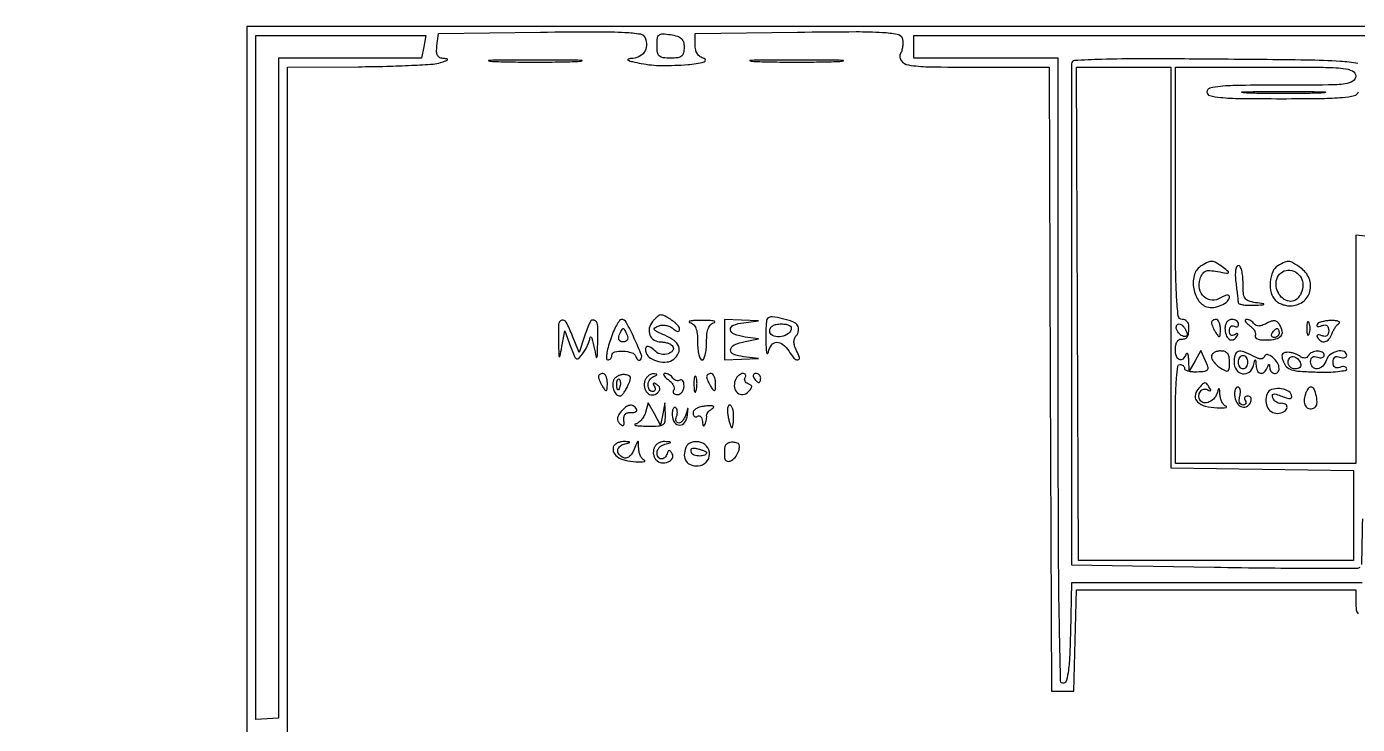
# Model space of a CAD drawing. Extents: x 21 to 512, y 29 to 785.
# Drawn here: x 21.2 to 316.4, y 630.1 to 785 of the extents above; entities that cross this region are included whole.
import ezdxf

# ---------------------------------------------------------------- set-up
doc = ezdxf.new("R2010")
doc.units = 0
doc.header["$MEASUREMENT"] = 0

msp = doc.modelspace()

# ---------------------------------------------------------------- linework, layer by layer
for points in [[(316.470116, 776.800798, 0.029866), (312.609643, 777.276677, 0.012659), (305.0554, 777.560997, 0.00103), (285.25, 777.763853, 0.001557), (268.664801, 777.847897, 0.008233), (259.57609, 777.71599, 0.006271), (253.646119, 777.457757, 0.393114), (252.97913, 776.763853, 0.004032), (252.970608, 775.75487, 0.000008), (252.964736, 759.715007, 0.000057), (252.960488, 741.676354, 0.000036), (252.959434, 720.5), (252.960608, 665.5), (284.578359, 665, 0.001522), (296.757649, 664.844475, 0.002443), (307.146036, 664.79421, 0.000444), (316.309679, 664.802795, 0.13918), (317.0051, 665.001567, 0.253462)], [(512, 407), (512, 785), (290.988282, 785), (69.976564, 785), (70.000114, 706.75, -0.000064), (70.026936, 552.551649, -0.002407), (69.861283, 517.802624, -0.003512), (69.557707, 499.52133, -0.40731), (68, 498, 0.043375), (67.234359, 497.933456, 0.063112), (66.5875, 497.733751, 0.082769), (66.149557, 497.440102, 0.206609), (66, 497.09362, 0.242293), (66.156532, 496.78956, 0.107245), (66.583207, 496.606, 0.070952), (67.224679, 496.573298, 0.041285), (67.985385, 496.706429, -0.400173), (69.17084, 496.05027, -0.057548), (69.742451, 493.061718, -0.015459), (70.026669, 486.471388, -0.000903), (70.235385, 466.362809)], [(79, 590), (79, 683), (79, 776), (94.75, 776.09968, 0.004605), (100.964798, 776.196261, 0.006136), (106.607812, 776.405267, 0.004428), (111.320133, 776.679593, 0.060807), (113, 777, 0.008762), (114.168734, 777.397004, 0.145109), (114.496658, 777.637704, 0.561856), (114.42682, 777.81544, 0.029452), (113.683578, 777.90032, -0.089468), (112.835756, 778.10177, -0.170249), (112.328551, 778.57334, -0.1177), (112.116976, 779.401238, -0.032621), (112.183578, 780.75), (112.5, 783.5), (135.135919, 783.768482, -0.001935), (147.840664, 783.870004, -0.014477), (153.864856, 783.720384, -0.024859), (157.307892, 783.362777, -0.269019), (158.354534, 782.518482, -0.100005), (158.648377, 780.775972, -0.144524), (158.161051, 779.302195, -0.140048), (156.935169, 778.298438, -0.091636), (155.143011, 777.888158, 0.105095), (154.609059, 777.750844, 0.63138), (154.612559, 777.541121, 0.051213), (155.568969, 777.218405, 0.008218), (157.5, 776.813564, 0.045464), (162.010708, 776.363908, 0.021589), (167.851042, 776.566524, 0.044196), (171.455183, 777.171055, 0.760812), (171.466534, 777.903068, -0.079377), (170.581807, 778.323863, -0.099073), (169.949122, 778.975142, -0.090636), (169.579209, 779.868339, -0.056372), (169.466534, 781), (169.5, 783.5), (192.135919, 783.768482, -0.001833), (205.150067, 783.875115, -0.01534), (211.032202, 783.721261, -0.02984), (214.301342, 783.338711, -0.262875), (215.382333, 782.44604, -0.075333), (215.545222, 781.70378, -0.043219), (215.526178, 780.785593, -0.042029), (215.344031, 779.844227, -0.054117), (215.014728, 779.027519, 0.295857), (215.146106, 777.465432, 0.187361), (216.767534, 776.490947, 0.039253), (221.227529, 776.078282, 0.003449), (232.574942, 776), (247.986309, 776), (248.243155, 706.75), (248.5, 637.5), (251, 637.5), (253.5, 637.5), (253.782751, 648.75), (254.065502, 660), (285.032751, 660), (316, 660), (316, 657.113499, 0.039866), (316.124152, 655.558872, 0.144597), (316.547965, 654.673808, 0.138366)], [(317.427673, 661.5), (285.172677, 661.5), (252.917682, 661.5), (252.708841, 650.582687, -0.006453), (252.546209, 645.507502, -0.020772), (252.254445, 642.142083, -0.024976), (251.853302, 639.911799, -0.261105), (251.25, 639.249353, -0.504212), (250.531925, 639.754161, -0.001491), (250.252996, 653.000997, -0.00382), (250.05021, 672.441492, -0.000698), (250, 708.416667), (250, 778), (234, 778), (218, 778), (218, 780.5), (218, 783), (274.5, 783), (331, 783)], [(318.25, 738.491087), (316, 738.726928), (316, 713.363464), (316, 688), (296, 688), (276, 688), (276, 699, -0.007181), (276.064968, 703.523566, -0.015486), (276.272727, 707, -0.010792), (276.56833, 709.622551, -0.375539), (277, 710, -0.084315), (277.381887, 709.935142, -0.093214), (277.70625, 709.748409, -0.100482), (277.923167, 709.470215, -0.116009), (278, 709.143519, 0.278329), (278.194608, 708.821001, 0.057237), (278.840806, 708.569908, 0.045086), (279.765528, 708.414832, 0.028314), (280.862317, 708.393519, 0.018824), (282.53624, 708.519007, 0.206154), (283.108885, 708.846183, 0.246049), (283.207797, 709.449156, 0.026698), (282.676832, 710.804805), (281.629029, 713.109609), (280.34995, 710.804805), (279.070871, 708.5), (278.956488, 711, 0.019709), (278.880578, 711.889503, 0.083973), (278.727542, 712.398438, 0.412438), (278.53678, 712.463518, 0.185506), (278.337719, 712.25, -0.103382), (277.641733, 711.209534, -0.317172), (276.849496, 711.080925, -0.215588), (276.206836, 711.855194, -0.067127), (276, 713.388889, -0.050485), (276.091746, 714.295222, -0.076481), (276.366279, 715.03708, -0.103482), (276.772579, 715.50661, -0.192811), (277.25, 715.638889, 0.101116), (278.091546, 715.715587, 0.184403), (278.630214, 716.131191, 0.111373), (278.920227, 716.985933, 0.026326), (279, 718.5, 0.099038), (278.885486, 719.072457, 0.097945), (278.559375, 719.559375, 0.097945), (278.072457, 719.885486, 0.099038), (277.5, 720, -0.377872), (276.636671, 720.761135, -0.018035), (276.263393, 724.916667, -0.011896), (276.046945, 732.194895, -0.001485), (276, 748), (276, 776), (296, 776, -0.001547), (308.807038, 775.960377, -0.023375), (313.25, 775.725, -0.089188), (315.285936, 775.1449, -0.286287), (316, 774, -0.259183), (315.374388, 772.874181, -0.109374), (313.6875, 772.280303, -0.028197), (309.970405, 772.041173, -0.001966), (299.5, 772, 0.002745), (290.377282, 771.949917, 0.019923), (286, 771.727273, 0.041306), (283.626992, 771.312047, 0.341131), (283, 770.5, 0.341302), (283.627532, 769.687768, 0.041195), (286.005231, 769.272684, 0.019886), (290.390437, 769.050068, 0.002739), (299.531385, 769, 0.003002), (308.498104, 769.053841, 0.018865), (313.069584, 769.281389, 0.033887), (315.707798, 769.694182, 0.250403), (316.638374, 770.5, -0.119725)], [(254.000125, 508.75, 0.000018), (254.008642, 537.806015, 0.000026), (254.013845, 563.209735, 0.000011), (254.016678, 584.980248, 0.000571)], [(317.334647, 665.578019, 0.000577), (317.555961, 675.767533, 0.003493)]]:
    msp.add_lwpolyline(points, format="xyb")
for points in [[(109.244751, 780.5), (108.766846, 778), (92.883423, 778), (77, 778), (76.999294, 704.75), (76.998588, 631.5), (74.499294, 631.355787), (72, 631.211573), (72, 707.105787), (72, 783), (90.861328, 783), (109.722656, 783)], [(275, 731.520705), (275, 687.041411), (295.25, 686.770705), (315.5, 686.5), (315.5, 676.5), (315.5, 666.5), (285, 666.5), (254.5, 666.5), (254.273776, 721.25), (254.047552, 776), (264.523776, 776), (275, 776)]]:
    msp.add_lwpolyline(points, close=True)
for points in [[(167, 780.386501, -0.053334), (166.86697, 779.142909, -0.173117), (166.435732, 778.448875, -0.138781), (165.592042, 778.09595, -0.030107), (164, 778, -0.030406), (162.334255, 778.101392, -0.159865), (161.515317, 778.485567, -0.169967), (161.110777, 779.265666, -0.035435), (161, 780.826807, -0.029119), (161.094514, 782.448321, -0.198123), (161.476377, 783.134822, -0.182322), (162.251941, 783.384376, -0.024093), (164, 783.213308, -0.035373), (165.512926, 782.880632, -0.117669), (166.389608, 782.377021, -0.14278), (166.849515, 781.594722, -0.062036)], [(124.75, 777.254932, 0.005616), (128.960938, 777.152055, 0.003298), (134, 777.118814, 0.003298), (139.039062, 777.152055, 0.005616), (143.25, 777.254932, 0.036136), (144.356628, 777.374801, 0.89753), (144.348438, 777.487983, 0.007432), (140.633813, 777.565241, 0.001483), (134, 777.584916, 0.001483), (127.366187, 777.565241, 0.007432), (123.651562, 777.487983, 0.89753), (123.643372, 777.374801, 0.036136)], [(182.75, 777.254932, 0.005616), (186.960938, 777.152055, 0.003298), (192, 777.118814, 0.003298), (197.039062, 777.152055, 0.005616), (201.25, 777.254932, 0.036136), (202.356628, 777.374801, 0.89753), (202.348438, 777.487983, 0.007432), (198.633813, 777.565241, 0.001483), (192, 777.584916, 0.001483), (185.366187, 777.565241, 0.007432), (181.651562, 777.487983, 0.89753), (181.643372, 777.374801, 0.036136)], [(308.25, 770.256012, -0.006428), (304.49428, 770.150982, -0.003776), (300, 770.117042, -0.003776), (295.50572, 770.150982, -0.006428), (291.75, 770.256012, -0.041169), (290.760783, 770.378408, -0.883896), (290.770312, 770.493946, -0.008506), (294.083444, 770.57282, -0.001698), (300, 770.592909, -0.001698), (305.916556, 770.57282, -0.008506), (309.229688, 770.493946, -0.883896), (309.239217, 770.378408, -0.041169)], [(281.75, 731.919901, 0.186612), (280.244919, 730.037247, 0.110804), (279.998617, 727.136764, 0.107836), (281.019514, 724.347252, 0.170243), (283, 722.785072, 0.121352), (284.452265, 722.655345, 0.068067), (286.160901, 723.162167, 0.072502), (287.544875, 724.04736, 0.217594), (288, 725.043658, 0.290255), (287.831719, 725.309121, 0.144476), (287.4222, 725.372631, 0.07326), (286.784256, 725.189625, 0.033168), (286.016166, 724.778023, -0.155477), (284.099469, 724.289095, -0.174748), (282.35736, 725.035367, -0.1577), (281.374187, 726.804465, -0.1261), (281.497892, 728.993359, -0.057484), (282.006013, 730.124577, -0.159772), (282.65474, 730.690026, -0.120339), (283.638363, 730.849294, -0.026341), (285.350671, 730.622526, 0.003499), (287.38265, 730.258349, 0.204789), (287.741404, 730.34373, 0.489109), (287.746919, 730.57976, 0.008047), (286.55887, 731.51766, 0.019926), (285.058396, 732.571588, 0.122871), (284.172183, 732.873127, 0.130071), (283.272521, 732.713839, 0.023376)], [(298.75, 731.919901, 0.16573), (297.575647, 730.567121, 0.078992), (297.046656, 728.295383, 0.076996), (297.244468, 725.904961, 0.138156), (298.2, 724.2, 0.070395), (298.811593, 723.740024, 0.038897), (299.664375, 723.3525, 0.037889), (300.607922, 723.088285, 0.049362), (301.5, 723, 0.158109), (304.24706, 723.890944, 0.171678), (305.837404, 726.198123, 0.163793), (305.660706, 729.080182, 0.144454), (303.777494, 731.443296, 0.01531), (302.073, 732.560988, 0.114309), (301.16125, 732.865306, 0.132882), (300.270228, 732.712632, 0.023378)], [(289.400696, 728.25, -0.000485), (289.580815, 726.759113, -0.000614), (289.744207, 725.38125, -0.000482), (289.878719, 724.225252, -0.005029), (289.928717, 723.75, 0.294611), (290.151277, 723.46779, 0.037828), (290.933748, 723.264326, 0.034437), (291.999338, 723.146713, 0.021791), (293.25, 723.149832, 0.000897), (295.414657, 723.253519, 0.202175), (295.594183, 723.339937, 0.591928), (295.55929, 723.436806, 0.001448), (293.75, 723.716254, -0.046692), (292.223232, 724.095809, -0.169107), (291.451254, 724.709955, -0.122025), (291.088406, 725.801661, -0.01951), (291, 728.066422, 0.024685), (290.925534, 729.573837, 0.039247), (290.698019, 730.844512, 0.046568), (290.369446, 731.748301, 0.290001), (289.97198, 732, 0.29908), (289.589828, 731.748957, 0.064381), (289.360038, 730.949125, 0.045191), (289.2872, 729.7538, 0.022939)], [(303.865518, 729.275823, -0.129324), (304.284027, 727.65698, -0.101195), (303.911528, 725.873841, -0.110804), (302.913758, 724.500615, -0.182419), (301.587261, 724, -0.146979), (300.147943, 724.432442, -0.107252), (298.974534, 725.63442, -0.101201), (298.358347, 727.281599, -0.116418), (298.484769, 728.952012, -0.147469), (299.435518, 730.341244, -0.155665), (300.975316, 730.936631, -0.148945), (302.627848, 730.539911, -0.133094)], [(160.010569, 719.512735, 0.119776), (159.283171, 718.023323, 0.154772), (159.420983, 716.516653, 0.16209), (160.388863, 715.412459, 0.133205), (161.909598, 715, -0.046482), (162.710242, 714.925407, -0.046138), (163.485413, 714.704175, -0.05011), (164.124549, 714.379232, -0.11215), (164.504365, 713.992937, -0.310617), (164.459312, 713.069728, -0.158723), (163.459864, 712.37879, -0.109217), (161.927423, 712.267515, -0.16146), (160.732783, 712.867217, 0.046962), (159.659251, 713.75603, 0.182753), (158.834982, 713.9544, 0.364417), (158.449563, 713.537792, 0.103875), (158.60056, 712.598542, 0.159547), (159.56305, 711.415192, 0.085334), (161.316186, 710.671335, 0.084238), (163.240762, 710.550036, 0.147963), (164.697964, 711.164296, 0.11111), (165.766886, 712.550839, 0.199354), (165.826125, 713.963891, 0.148719), (164.810712, 715.308163, 0.057022), (162.75, 716.473529, -0.01059), (161.015246, 717.252255, -0.126465), (160.455164, 717.718963, -0.407691), (160.515688, 718.12012, -0.068952), (161.262735, 718.53713, -0.078468), (162.047276, 718.70831, -0.05635), (162.944551, 718.659475, -0.056094), (163.81308, 718.410643, -0.075551), (164.512735, 717.989431, 0.027749), (165.17109, 717.502074, 0.121391), (165.624211, 717.341708, 0.281956), (165.891192, 717.471032, 0.14349), (166, 717.842372, 0.203643), (165.654741, 718.654924, 0.033794), (164.325503, 719.773732, 0.036354), (162.813104, 720.720694, 0.122288), (161.688186, 721, 0.162952), (161.448366, 720.91971, 0.019802), (161.012526, 720.563116, 0.021823), (160.515659, 720.082317, 0.016369)], [(185.523502, 720.190169, 0.167432), (185.323084, 719.779069, 0.011532), (185.193782, 718.474091, 0.015423), (185.122107, 716.877226, 0.010929), (185.136182, 715.083333, 0.009263), (185.215382, 713.442418, 0.043191), (185.359663, 712.507292, 0.557817), (185.53144, 712.451559, 0.170782), (185.705733, 712.75, -0.112818), (186.387749, 714.298111, -0.222561), (187.545808, 714.920516, -0.186633), (188.935078, 714.469599, -0.082609), (190.232073, 713, 0.036048), (191.375325, 711.433028, 0.230263), (192.249806, 711.046924, 0.491302), (192.598219, 711.534327, 0.049711), (191.96579, 713.063922, -0.041173), (191.536508, 714.054057, -0.074807), (191.381115, 714.920473, -0.090315), (191.497303, 715.678914, -0.090388), (191.873404, 716.347461, 0.071319), (192.208455, 716.893543, 0.067395), (192.384755, 717.522373, 0.071868), (192.381854, 718.135206, 0.107277), (192.192798, 718.634509, 0.159764), (191.153093, 719.472274, 0.033072), (188.875571, 720.165032, 0.031032), (186.557395, 720.556084, 0.22637)], [(139.131641, 715.25, 0.000969), (139.226343, 712.056447, 0.131272), (139.336764, 711.689947, 0.683157), (139.474761, 711.71528, 0.002353), (139.904379, 714), (140.545475, 717.5), (141.827072, 714, 0.008079), (142.674396, 711.796896, 0.168624), (143.131961, 711.27248, 0.346824), (143.638621, 711.348235, 0.028647), (144.554334, 712.44113, 0.029577), (145.117416, 713.298706, 0.02462), (145.614005, 714.269971, 0.025323), (145.980341, 715.206775, 0.059541), (146.131641, 715.94113, -0.321097), (146.266218, 716.099088, -0.363304), (146.441024, 716.013957, -0.042178), (146.706705, 715.254052, -0.011144), (147, 714, 0.002196), (147.509251, 711.632283, 0.654524), (147.655801, 711.603269, 0.144942), (147.770851, 711.951291, 0.000922), (147.868359, 715.25, 0.020705), (147.819038, 718.850698, 0.300139), (147.095482, 719.82603, 0.394), (146.139004, 719.420186, 0.025027), (144.939591, 716.31696), (143.724078, 712.633919), (142.255085, 716.31696, 0.022759), (140.853634, 719.413288, 0.373388), (139.87895, 719.808869, 0.306968), (139.172519, 718.871757, 0.019499)], [(150.6547, 715.5, 0.017652), (150.133796, 713.773941, 0.031649), (149.847724, 712.321875, 0.037055), (149.78745, 711.268666, 0.40927), (150.060698, 711, 0.105622), (150.419088, 711.076562, 0.099264), (150.72408, 711.29375, 0.096266), (150.928517, 711.618265, 0.092823), (151, 712, -0.342623), (151.611837, 712.788058, -0.074578), (153.441856, 712.974566, -0.067087), (155.387373, 712.617951, -0.232169), (156.279762, 711.75, 0.053814), (156.492878, 711.309432, 0.099374), (156.764767, 711.021166, 0.150709), (157.048127, 710.928092, 0.191028), (157.303943, 711.024181, 0.312771), (157.552494, 712.096759, 0.013887), (155.963624, 715.789531, 0.014336), (154.169973, 719.384783, 0.276587), (153.142894, 720, 0.246773), (152.688058, 719.760961, 0.024492), (152.018095, 718.678125, 0.026383), (151.311526, 717.224106, 0.017799)], [(154.361626, 716.5, -0.074756), (154.496379, 715.889304, -0.14841), (154.385989, 715.410795, -0.165571), (154.041375, 715.107791, -0.098585), (153.5, 715, -0.098585), (152.958625, 715.107791, -0.165571), (152.614011, 715.410795, -0.14841), (152.503621, 715.889304, -0.074756), (152.638374, 716.5, -0.015549), (152.879681, 717.074741, -0.023203), (153.128913, 717.559375, -0.019892), (153.35928, 717.925857, -0.247326), (153.5, 718, -0.247326), (153.64072, 717.925857, -0.019892), (153.871087, 717.559375, -0.023203), (154.120319, 717.074741, -0.015549)], [(168.25, 719.310674, -0.122222), (169.066208, 718.865997, -0.112701), (169.609466, 718.079123, -0.071706), (169.911061, 716.828463, -0.02337), (170, 714.926676, 0.024045), (170.072409, 713.421862, 0.03832), (170.29375, 712.153461, 0.044955), (170.613081, 711.248475, 0.293445), (171, 711, 0.293445), (171.386919, 711.248475, 0.044955), (171.70625, 712.153461, 0.03832), (171.927591, 713.421862, 0.024045), (172, 714.926676, -0.02337), (172.088939, 716.828463, -0.071706), (172.390534, 718.079123, -0.112701), (172.933792, 718.865997, -0.122222), (173.75, 719.310674, 0.426272), (173.842875, 719.476989, 0.284687), (173.664062, 719.633659, 0.032121), (172.625633, 719.738448, 0.009088), (171, 719.767997, 0.009088), (169.374367, 719.738448, 0.032121), (168.335938, 719.633659, 0.284687), (168.157125, 719.476989, 0.426272)], [(176, 715.5), (176, 711), (179.75, 711.160037), (183.5, 711.320074), (180.189295, 711.727923, -0.060354), (177.92876, 712.288633, -0.343553), (177.328124, 713.278802, -0.271487), (178.127046, 714.336793, -0.04899), (180.582498, 715.085396), (183.5, 715.670793), (180.577119, 716.085396, -0.051558), (178.129643, 716.694544, -0.282887), (177.317951, 717.713889, -0.344768), (177.918091, 718.708506, -0.060399), (180.189295, 719.272077), (183.5, 719.679926), (179.75, 719.839963), (176, 720)], [(190.755005, 717.75, -0.19179), (189.836698, 716.653351, -0.107308), (188.139993, 716.163801, -0.130172), (186.607668, 716.461336, -0.287588), (186, 717.430449, -0.129929), (186.176713, 718.099007, -0.12769), (186.661477, 718.598108, -0.093042), (187.468571, 718.902284, -0.043744), (188.583333, 719, -0.036811), (189.646636, 718.921611, -0.094051), (190.373282, 718.66887, -0.161977), (190.732295, 718.265558, -0.183088)], [(278.393691, 717.41644, -0.045328), (278.573751, 716.780247, -0.161356), (278.517614, 716.366128, -0.257062), (278.25556, 716.181849, -0.108271), (277.81318, 716.22894, -0.120025), (276.872631, 716.819479, -0.106345), (276.257968, 717.801325, -0.180578), (276.266106, 718.626672, -0.310331), (276.809678, 719, -0.13514), (277.227906, 718.884859, -0.062067), (277.677724, 718.534829, -0.054888), (278.088813, 718.022161, -0.049992)], [(284.015313, 719.25, 0.077483), (284.083671, 718.863534, 0.020703), (284.310881, 718.279688, 0.02047), (284.627829, 717.629313, 0.019837), (285, 717, 0.023197), (285.520491, 716.271114, 0.409657), (285.781653, 716.237851, 0.220444), (285.949578, 716.555791, 0.011293), (285.984687, 717.75, 0.042523), (285.917196, 718.611405, 0.062416), (285.701752, 719.339062, 0.082215), (285.381177, 719.832025, 0.210568), (285, 720, 0.073605), (284.619044, 719.943614, 0.089496), (284.298248, 719.779688, 0.102891), (284.086708, 719.535958, 0.133323)], [(287, 718.059017, 0.077722), (287.233247, 716.567559, 0.156653), (287.918533, 715.60977, 0.253437), (288.786926, 715.485135, 0.167375), (289.58541, 716.138197, 0.02762), (289.841292, 716.608429, 0.309012), (289.80982, 716.808164, 0.323892), (289.616187, 716.845132, 0.028948), (289.154508, 716.595492, -0.102388), (288.68922, 716.425906, -0.205319), (288.318136, 716.524449, -0.164361), (288.077994, 716.890651, -0.063738), (288, 717.5, -0.063222), (288.072951, 718.074636, -0.134005), (288.29375, 718.461189, -0.191582), (288.620597, 718.602013, -0.146489), (289, 718.5, 0.082592), (289.3821, 718.343488, 0.161196), (289.70625, 718.3746, 0.182303), (289.921712, 718.586039, 0.108972), (290, 718.940983, 0.140337), (289.884374, 719.344827, 0.099915), (289.559375, 719.688914, 0.085131), (289.073318, 719.920655, 0.06887), (288.5, 720, 0.128528), (287.92796, 719.850484, 0.100726), (287.440625, 719.429836, 0.089148), (287.112945, 718.800591, 0.075715)], [(292.461646, 718.651704, -0.047279), (293.123244, 718.064542, -0.064059), (293.588705, 717.415993, -0.080549), (293.799565, 716.807956, -0.183684), (293.709131, 716.338381, 0.327965), (293.738555, 715.9725, 0.128797), (294.180742, 715.669632, 0.063461), (295.04667, 715.47817, 0.027809), (296.223314, 715.436677, 0.046252), (298.303794, 715.67234, 0.167511), (299.432088, 716.344339, 0.231555), (299.699486, 717.406621, 0.089191), (299.110918, 718.853245, 0.080122), (298.585131, 719.447654, 0.151717), (297.9982, 719.68586, 0.111568), (297.249767, 719.582056, 0.032853), (296.187862, 719.100541, -0.034666), (295.24855, 718.67871, -0.078755), (294.487269, 718.527872, -0.116069), (293.907505, 718.640989, -0.149456), (293.501671, 718.997296, 0.071632), (293.180787, 719.380907, 0.052879), (292.731446, 719.705456, 0.053298), (292.22882, 719.925927, 0.076869), (291.749853, 720, 0.2505), (291.505669, 719.869473, 0.275341), (291.491946, 719.603938, 0.08646), (291.826334, 719.171501, 0.027184)], [(299, 717, -0.105053), (298.918938, 716.618444, -0.099167), (298.688914, 716.29375, -0.09642), (298.345238, 716.076123, -0.093332), (297.940983, 716, -0.108972), (297.586039, 716.078288, -0.182303), (297.3746, 716.29375, -0.161196), (297.343488, 716.6179, -0.082592), (297.5, 717, -0.029505), (297.768994, 717.382774, -0.035638), (298.066025, 717.70625, -0.038439), (298.34829, 717.934461, -0.151918), (298.559017, 718, -0.210953), (298.727648, 717.92554, -0.081139), (298.870461, 717.70625, -0.061769), (298.967655, 717.382849, -0.042167)], [(305.157895, 718, 0.017491), (305.189089, 717.10856, 0.078554), (305.306058, 716.601562, 0.447206), (305.474999, 716.540618, 0.174857), (305.662281, 716.75, 0.057986), (305.818615, 717.320008, 0.037979), (305.87034, 718, 0.037979), (305.818615, 718.679992, 0.057986), (305.662281, 719.25, 0.174857), (305.474999, 719.459382, 0.447206), (305.306058, 719.398438, 0.078554), (305.189089, 718.89144, 0.017491)], [(307.429825, 718.886454, 0.166715), (307.368205, 718.614959, 0.31104), (307.508781, 718.451514, 0.121918), (307.884838, 718.445972, 0.03464), (308.448062, 718.618443, -0.072669), (309.125197, 718.770806, -0.176992), (309.610499, 718.634343, -0.171136), (309.90386, 718.212222, -0.067189), (310, 717.5, -0.067189), (309.90386, 716.787778, -0.171136), (309.610499, 716.365657, -0.176992), (309.125197, 716.229194, -0.072669), (308.448062, 716.381557, 0.036408), (307.868281, 716.556862, 0.155351), (307.512472, 716.525685, 0.32948), (307.393111, 716.325929, 0.1144), (307.507079, 715.988546, 0.118725), (308.290678, 715.211999, 0.197003), (309.196475, 715.069992, 0.165266), (310.060897, 715.613248, 0.082355), (310.708443, 716.75, -0.030878), (311.02399, 717.465808, -0.027193), (311.437551, 718.169531, -0.028166), (311.881632, 718.763498, -0.07027), (312.283821, 719.125, 0.329828), (312.366518, 719.357486, 0.234711), (312.169331, 719.566406, 0.066342), (311.53785, 719.708094, 0.022061), (310.588525, 719.75, 0.030399), (309.544519, 719.686469, 0.036343), (308.577845, 719.496333, 0.039358), (307.809123, 719.219607, 0.149348)], [(284, 711.740547, 0.121331), (284.140779, 711.168942, 0.047568), (284.5875, 710.484158, 0.043473), (285.234793, 709.803095, 0.041443), (286, 709.232073, 0.022209), (287.172883, 708.57009, 0.263725), (287.675156, 708.593352, 0.238001), (287.946286, 709.044135, 0.018549), (288, 710.491526, 0.044597), (287.893818, 711.679624, 0.12434), (287.550676, 712.436441, 0.149819), (286.936085, 712.857157, 0.075859), (286, 713, 0.061094), (285.235214, 712.906202, 0.079647), (284.5875, 712.630036, 0.097493), (284.153885, 712.220897, 0.156269)], [(289, 710.5, 0.152996), (289.528895, 708.812003, 0.200436), (290.877653, 707.951499, 0.212166), (292.376305, 708.327582, 0.164249), (293.310674, 709.75, -0.001923), (293.622879, 710.926177, -0.339035), (293.719237, 711, -0.392517), (293.801199, 710.923939, -0.002113), (293.883999, 709.75, 0.097272), (294.194042, 708.5851, 0.233014), (294.882458, 708.052052, 0.247301), (295.689322, 708.287439, 0.105019), (296.337719, 709.25, -0.009076), (296.617987, 709.909806, -0.295955), (296.757018, 710, -0.382689), (296.864758, 709.903389, -0.011437), (296.921053, 709.25, 0.159786), (297.25703, 708.40874, 0.199654), (297.996522, 708.02393, 0.233715), (298.70175, 708.300307, 0.18665), (299, 709.071429, 0.140443), (298.633961, 710.348879, 0.07533), (297.558094, 711.60438, 0.112617), (296.436819, 712.199048, 0.397208), (295.782558, 711.847673, -0.133458), (295.477063, 711.388532, -0.182461), (295.016013, 711.216358, -0.09808), (294.322405, 711.356299, -0.024199), (293.267942, 711.856602, 0.031137), (291.158383, 712.821904, 0.17028), (289.923709, 712.858418, 0.2527), (289.224462, 712.134407, 0.068347)], [(292, 710.5, -0.064853), (291.925306, 709.926543, -0.082425), (291.70625, 709.440625, -0.098894), (291.381354, 709.115568, -0.148195), (291, 709, -0.148195), (290.618646, 709.115568, -0.098894), (290.29375, 709.440625, -0.082425), (290.074694, 709.926543, -0.064853), (290, 710.5, -0.064853), (290.074694, 711.073457, -0.082425), (290.29375, 711.559375, -0.098894), (290.618646, 711.884432, -0.148195), (291, 712, -0.148195), (291.381354, 711.884432, -0.098894), (291.70625, 711.559375, -0.082425), (291.925306, 711.073457, -0.064853)], [(299.958219, 710.583333, 0.111034), (300.670058, 709.485823, 0.119856), (301.765368, 708.835688, 0.0579), (303.652335, 708.489532, 0.009504), (307.364341, 708.31587, 0.012769), (309.908442, 708.310261, 0.021139), (312.050775, 708.451009, 0.016589), (313.707735, 708.686286, 0.364057), (314, 709.034485, 0.199603), (313.877191, 709.329862, 0.142965), (313.559375, 709.502965, 0.093862), (313.074565, 709.516328, 0.051743), (312.5, 709.361626, -0.079931), (311.857436, 709.22676, -0.175918), (311.384832, 709.373425, -0.164142), (311.095389, 709.799942, -0.067816), (311, 710.5, -0.067816), (311.095389, 711.200058, -0.164142), (311.384832, 711.626575, -0.175918), (311.857436, 711.77324, -0.079931), (312.5, 711.638374, 0.055937), (313.074366, 711.488865, 0.100118), (313.559375, 711.516384, 0.147206), (313.877514, 711.710807, 0.184534), (314, 712.031385, 0.317382), (313.406748, 712.871842, 0.142655), (311.986934, 712.954415, 0.101592), (310.379193, 712.22136, 0.159631), (309.5, 711, -0.116493), (308.691339, 709.648723, -0.173655), (307.466421, 709.048383, -0.24524), (306.437202, 709.446592, -0.182136), (306, 710.606989, -0.077669), (306.099775, 711.245425, -0.166102), (306.393809, 711.640962, -0.166138), (306.868337, 711.773866, -0.07771), (307.5, 711.638374, 0.055937), (308.074366, 711.488865, 0.100118), (308.559375, 711.516384, 0.147206), (308.877514, 711.710807, 0.184534), (309, 712.031385, 0.275824), (308.587832, 712.7217, 0.129952), (307.540566, 712.973341, 0.102201), (306.304439, 712.688682, 0.147861), (305.469989, 711.951442, -0.103653), (305.121293, 711.584672, -0.132995), (304.684013, 711.430165, -0.116911), (304.18487, 711.509466, -0.069029), (303.660972, 711.815134, 0.057276), (303.096269, 712.162581, 0.033453), (302.35455, 712.450494, 0.033053), (301.562966, 712.641947, 0.047423), (300.843878, 712.697026, 0.073873), (300.089055, 712.570712, 0.218565), (299.711571, 712.223502, 0.154822), (299.65645, 711.609838, 0.034164)], [(303.770833, 710.1875, -0.134046), (303.795817, 709.735738, -0.144529), (303.585286, 709.348828, -0.119977), (303.158616, 709.089234, -0.077096), (302.583333, 709, -0.099038), (301.979073, 709.120875, -0.097945), (301.465104, 709.465104, -0.097945), (301.120875, 709.979073, -0.099038), (301, 710.583333, -0.190724), (301.346973, 711.459866, -0.244413), (302.153639, 711.742973, -0.165501), (303.122932, 711.250696, -0.113253)], [(148.015313, 707.25, 0.077483), (148.083671, 706.863534, 0.020703), (148.310881, 706.279688, 0.02047), (148.627829, 705.629313, 0.019837), (149, 705, 0.023197), (149.520491, 704.271114, 0.409657), (149.781653, 704.237851, 0.220444), (149.949578, 704.555791, 0.011293), (149.984687, 705.75, 0.042523), (149.917196, 706.611405, 0.062416), (149.701752, 707.339062, 0.082215), (149.381177, 707.832025, 0.210568), (149, 708, 0.073605), (148.619044, 707.943614, 0.089496), (148.298248, 707.779688, 0.102891), (148.086708, 707.535958, 0.133323)], [(151.357705, 706.489782, 0.102397), (151.173336, 705.363974, 0.088519), (151.433131, 704.193041, 0.102469), (152.031656, 703.316554, 0.197179), (152.809017, 703.007802, 0.197389), (153.141073, 703.148607, 0.032252), (153.609035, 703.68704, 0.031325), (154.104905, 704.430244, 0.023015), (154.562165, 705.309147, 0.02217), (155.080859, 706.573267, 0.167528), (155.089169, 707.209181, 0.248587), (154.708854, 707.57399, 0.05057), (153.758483, 707.74324, 0.071275), (153.005242, 707.692603, 0.06804), (152.283593, 707.433013, 0.072768), (151.701935, 707.012068, 0.108587)], [(152.683114, 704.8125, -0.054073), (152.461564, 704.395823, -0.470617), (152.279315, 704.37858, -0.168741), (152.137993, 704.670344, -0.018894), (152.078947, 705.416667, -0.028489), (152.089945, 706.112848, -0.077125), (152.200665, 706.592839, -0.208169), (152.385309, 706.77538, -0.296942), (152.604167, 706.729167, -0.126455), (152.797407, 706.402231, -0.060344), (152.876576, 705.916927, -0.05415), (152.839148, 705.359369, -0.051402)], [(158.335833, 706.432783, 0.137214), (158.198128, 704.967194, 0.153024), (158.855269, 703.713324, 0.194281), (159.977109, 703.238237, 0.203285), (161.087132, 703.687132, 0.055871), (161.525197, 704.235801, 0.162732), (161.638733, 704.700733, 0.171626), (161.448039, 705.124262, 0.06364), (160.932624, 705.541641, 0.022802), (160.412615, 705.831134, 0.280785), (160.195943, 705.812653, 0.358161), (160.148675, 705.627832, 0.029034), (160.404508, 705.154508, -0.068937), (160.599686, 704.712617, -0.143226), (160.59735, 704.339137, -0.19028), (160.403738, 704.093162, -0.132745), (160.059017, 704, -0.256354), (159.294851, 704.419353, -0.157317), (159.029103, 705.439152, -0.12343), (159.396164, 706.614203, -0.161091), (160.25, 707.337719, 0.01027), (160.89123, 707.611907, 0.30932), (160.97782, 707.754345, 0.36718), (160.873211, 707.864951, 0.011982), (160.218615, 707.921053, 0.11178), (159.683814, 707.834142, 0.071411), (159.136977, 707.516439, 0.066114), (158.661535, 707.02599, 0.067959)], [(163.461646, 706.651704, -0.048287), (164.122254, 706.063041, -0.064987), (164.585072, 705.410115, -0.081488), (164.791543, 704.795771, -0.180725), (164.696764, 704.318371, 0.129297), (164.582444, 703.944048, 0.189616), (164.694512, 703.622688, 0.145678), (165.031718, 703.406002, 0.070574), (165.543989, 703.333333, 0.129084), (166.09925, 703.479113, 0.100709), (166.572297, 703.889211, 0.088961), (166.890394, 704.502676, 0.075368), (167, 705.225684, 0.048557), (166.933355, 705.910323, 0.105695), (166.726548, 706.393153, 0.182558), (166.421138, 706.599579, 0.199278), (166.069098, 706.542705, -0.108373), (165.665803, 706.401101, -0.099685), (165.22714, 706.434921, -0.095498), (164.820631, 706.639411, -0.090427), (164.510081, 706.983688, 0.070784), (164.185962, 707.372497, 0.052784), (163.733917, 707.701458, 0.053342), (163.229436, 707.924953, 0.077769), (162.749853, 708, 0.2505), (162.505669, 707.869473, 0.275341), (162.491946, 707.603938, 0.08646), (162.826334, 707.171501, 0.027184)], [(169.194949, 705.5, 0.012823), (169.235556, 704.431793, 0.080377), (169.356533, 703.900903, 0.597527), (169.51666, 703.883358, 0.087174), (169.692991, 704.269032, 0.037336), (169.832894, 705.036634, 0.029507), (169.872264, 705.880008, 0.030339), (169.814405, 706.671085, 0.06278), (169.655937, 707.269032, 0.31318), (169.47713, 707.386009, 0.333666), (169.315079, 707.257153, 0.052471), (169.212705, 706.580113, 0.014395)], [(172.015313, 707.25, 0.077483), (172.083671, 706.863534, 0.020703), (172.310881, 706.279688, 0.02047), (172.627829, 705.629313, 0.019837), (173, 705, 0.023197), (173.520491, 704.271114, 0.409657), (173.781653, 704.237851, 0.220444), (173.949578, 704.555791, 0.011293), (173.984687, 705.75, 0.042523), (173.917196, 706.611405, 0.062416), (173.701752, 707.339062, 0.082215), (173.381177, 707.832025, 0.210568), (173, 708, 0.073605), (172.619044, 707.943614, 0.089496), (172.298248, 707.779688, 0.102891), (172.086708, 707.535958, 0.133323)], [(178.335833, 706.432783, 0.133373), (178.179958, 704.898198, 0.175844), (178.863699, 703.681781, 0.211291), (180.0557, 703.320706, 0.174795), (181.25, 703.925, 0.026524), (181.849858, 704.632504, 0.164896), (181.998858, 705.077118, 0.247399), (181.819268, 705.414997, 0.061551), (181.243769, 705.71041, -0.079857), (180.806599, 705.955333, -0.109199), (180.522598, 706.304236, -0.126116), (180.436046, 706.701031, -0.130084), (180.552786, 707.08541, 0.096479), (180.684578, 707.434261, 0.174252), (180.631687, 707.731339, 0.171369), (180.400518, 707.930086, 0.092937), (180.027632, 708, 0.122963), (179.56603, 707.884737, 0.064538), (179.080875, 707.53963, 0.058167), (178.646946, 707.032124, 0.056257)], [(182.5, 707, 0.029505), (182.768994, 706.617226, 0.035638), (183.066025, 706.29375, 0.038439), (183.34829, 706.065539, 0.151918), (183.559017, 706, 0.210953), (183.727648, 706.07446, 0.081139), (183.870461, 706.29375, 0.061769), (183.967655, 706.617151, 0.042167), (184, 707, 0.105053), (183.918938, 707.381556, 0.099167), (183.688914, 707.70625, 0.09642), (183.345238, 707.923877, 0.093332), (182.940983, 708, 0.108972), (182.586039, 707.921712, 0.182303), (182.3746, 707.70625, 0.161196), (182.343488, 707.3821, 0.082592)], [(280.964826, 704.457618, 0.158669), (280.381748, 702.989297, 0.223594), (280.891948, 701.699421, 0.12968), (282.592455, 700.778654, 0.049353), (285.283805, 700.400152, 0.011059), (286.445668, 700.378102, 0.039214), (287.188055, 700.438763, 0.300301), (287.329414, 700.568716, 0.384883), (287.25, 700.71729, -0.125802), (286.762754, 701.047355, -0.061046), (286.333112, 701.671121, -0.054816), (286.021203, 702.47126, -0.05222), (285.883999, 703.333333, 0.007089), (285.813489, 704.373764, 0.19117), (285.693113, 704.616956, 0.541443), (285.548131, 704.578526, 0.015072), (285.327072, 703.835144, -0.111315), (284.664609, 702.564585, -0.108763), (283.516247, 701.68835, -0.140264), (282.321696, 701.499976, -0.227539), (281.473008, 702.043674, -0.147949), (281.205606, 703.049645, -0.154422), (281.547787, 704.015802, -0.18005), (282.331899, 704.515859, -0.193616), (283.223607, 704.361803, 0.036486), (283.632639, 704.148527, 0.343373), (283.812185, 704.195104, 0.279645), (283.834974, 704.401245, 0.029587), (283.595492, 704.845492, 0.03376), (282.964885, 705.726812, 0.262978), (282.510783, 705.901857, 0.17073), (281.993375, 705.629464, 0.013822)], [(289.180449, 702.75, 0.118855), (289.742074, 701.334346, 0.172525), (290.8301, 700.566054, 0.216475), (291.9739, 700.742697, 0.168943), (292.75, 701.75, 0.085815), (292.822397, 702.227275, 0.127007), (292.708705, 702.632812, 0.142516), (292.426572, 702.901869, 0.120213), (292.024316, 703, 0.098379), (291.636335, 702.922916, 0.175683), (291.399079, 702.70625, 0.169814), (291.35119, 702.381683, 0.091163), (291.5, 702, -0.094696), (291.645673, 701.618487, -0.172837), (291.59114, 701.29375, -0.172824), (291.34354, 701.07665, -0.09468), (290.942386, 701, -0.177913), (290.520216, 701.155129, -0.138651), (290.245827, 701.56408, -0.093918), (290.16337, 702.204052, -0.049197), (290.289749, 703, 0.044307), (290.419075, 703.766157, 0.075485), (290.372446, 704.4125, 0.113031), (290.166533, 704.841166, 0.228317), (289.836829, 705, 0.233588), (289.488832, 704.828041, 0.092527), (289.241446, 704.339062, 0.065469), (289.129226, 703.611793, 0.040878)], [(296.361088, 703.498597, 0.09854), (296.068209, 701.792026, 0.132751), (296.514998, 700.297216, 0.152431), (297.590182, 699.365817, 0.142627), (299.03514, 699.179863, 0.107629), (300.23447, 699.644745, 0.218789), (300.75661, 700.485422, 0.318934), (300.384069, 701.179721, 0.143145), (299.310483, 701.371192, -0.106098), (298.81742, 701.422426, -0.075616), (298.319806, 701.672629, -0.071437), (297.893499, 702.077379, -0.075717), (297.608349, 702.578242, -0.094536), (297.501779, 703.170975, -0.359114), (297.726856, 703.43811, -0.122346), (298.336953, 703.399999, -0.014364), (299.633846, 702.949112, 0.01684), (300.840334, 702.53634, 0.097653), (301.506599, 702.468631, 0.299361), (301.784977, 702.691522, 0.160265), (301.783176, 703.150471, 0.204539), (300.866501, 704.1846, 0.094758), (299.094493, 704.642866, 0.09716), (297.313426, 704.410748, 0.223903)], [(304.710511, 703.000996, 0.085367), (304.591532, 701.612106, 0.157342), (305.02555, 700.576879, 0.209309), (305.872799, 700.168634, 0.148562), (306.90612, 700.441979, 0.247957), (307.404021, 701.289598, 0.060383), (307.277393, 702.960979, 0.061815), (306.7618, 704.518341, 0.289616), (306, 705, 0.198505), (305.669166, 704.863268, 0.053568), (305.304934, 704.412793, 0.045579), (304.966886, 703.766311, 0.033745)], [(152.964826, 699.457618, 0.045654), (152.437587, 698.689397, 0.10732), (152.235449, 698.027541, 0.131346), (152.343747, 697.427651, 0.086615), (152.749048, 696.850952, 0.050095), (153.235294, 696.45347, 0.337756), (153.526532, 696.472797, 0.211504), (153.683691, 696.809927, 0.025889), (153.656667, 697.643333, -0.071429), (153.702609, 698.428642, -0.13656), (153.98793, 698.986885, -0.144212), (154.507461, 699.298599, -0.083349), (155.239238, 699.362905, 0.047533), (155.867958, 699.373174, 0.113146), (156.306525, 699.526665, 0.205057), (156.488027, 699.789537, 0.190599), (156.430221, 700.112905, 0.120701), (155.746536, 700.785178, 0.182907), (154.934318, 700.928724, 0.126526), (154.000301, 700.490602, 0.046974)], [(158.418705, 699.30356, -0.058888), (158.057659, 698.436151, -0.053243), (157.49412, 697.644185, -0.056622), (156.823839, 697.040902, -0.100299), (156.147375, 696.738985, 0.450521), (156.070301, 696.599355, 0.273972), (156.232354, 696.464577, 0.028717), (157.214346, 696.364533, 0.008142), (158.75, 696.321788, 0.01301), (161.320956, 696.359006, 0.129964), (162.340331, 696.673189, 0.222537), (162.799494, 697.38109, 0.047418), (162.863818, 698.886364), (162.727636, 701.5), (162.265694, 699.031958), (161.803752, 696.563917), (160.423206, 699.031958), (159.04266, 701.5)], [(164.38779, 698.723858, 0.129528), (164.888932, 697.148752, 0.258784), (166.002232, 696.542458, 0.245275), (167.158143, 697.157269, 0.123182), (167.75, 698.75, 0.001112), (167.89837, 700.112954, 0.258839), (167.850677, 700.225648, 0.530652), (167.776424, 700.201711, 0.001445), (167.430449, 699, -0.045076), (167.135827, 698.23478, -0.054869), (166.723456, 697.5875, -0.064449), (166.262257, 697.144558, -0.160479), (165.82346, 697, -0.166339), (165.475268, 697.119132, -0.150899), (165.256243, 697.431218, -0.108304), (165.210203, 697.906167, -0.061898), (165.349337, 698.467975, 0.057052), (165.503843, 699.066999, 0.066858), (165.506733, 699.653336, 0.078107), (165.364836, 700.138594, 0.145218), (165.094116, 700.441833, 0.287806), (164.794923, 700.439772, 0.154555), (164.548986, 700.145855, 0.076114), (164.402433, 699.542115, 0.034167)], [(169, 699.222875, 0.079762), (169.074859, 698.756595, 0.15792), (169.29375, 698.457406, 0.184308), (169.619329, 698.37031, 0.113088), (170, 698.5, -0.171169), (170.385489, 698.583988, -0.179435), (170.729441, 698.405088, -0.116801), (170.976122, 697.957308, -0.056904), (171.078947, 697.309017, 0.024508), (171.138353, 696.669458, 0.160351), (171.279473, 696.384356, 0.446663), (171.457371, 696.392719, 0.074868), (171.653947, 696.725, 0.026755), (171.831995, 697.24268, 0.025466), (171.957164, 697.78497, 0.026348), (172.017857, 698.274968, 0.07712), (171.98959, 698.613197, -0.170534), (172.021292, 698.927571, -0.055385), (172.268577, 699.331831, -0.04775), (172.665322, 699.753409, -0.038132), (173.16459, 700.128313, 0.090621), (173.542534, 700.479419, 0.478501), (173.481828, 700.716022, 0.111808), (172.941488, 700.828001, 0.014308), (171.75, 700.772008, 0.045509), (170.689625, 700.593775, 0.06397), (169.801533, 700.233644, 0.081502), (169.203986, 699.754708, 0.185199)], [(176.755249, 698.5, 0.013875), (176.966135, 697.5418, 0.021857), (177.2054, 696.734375, 0.017542), (177.443639, 696.114399, 0.300822), (177.616577, 696, 0.347462), (177.767351, 696.119163, 0.020244), (177.88737, 696.734375, 0.023639), (177.972369, 697.541581, 0.014412), (178, 698.5, 0.032714), (177.937276, 699.457653, 0.050289), (177.746985, 700.265625, 0.064968), (177.469414, 700.823693, 0.249889), (177.138672, 701, 0.285831), (176.843992, 700.816555, 0.076393), (176.670744, 700.265625, 0.053628), (176.634359, 699.458177, 0.031701)], [(151.446149, 691.912868, 0.224535), (151.310643, 690.70622, 0.154421), (152.142077, 689.580926, 0.094613), (153.913055, 688.748529, 0.052453), (156.283805, 688.400152, 0.011059), (157.445668, 688.378102, 0.039214), (158.188055, 688.438763, 0.300301), (158.329414, 688.568716, 0.384883), (158.25, 688.71729, -0.128018), (157.766684, 689.047778, -0.062856), (157.348568, 689.671121, -0.05618), (157.053726, 690.471271, -0.052938), (156.936614, 691.333333, 0.003584), (156.883405, 692.793909, 0.450467), (156.756354, 692.896804, 0.259268), (156.585227, 692.760356, 0.002279), (155.937858, 691.166252, -0.047576), (155.492214, 690.302416, -0.06508), (154.928059, 689.63444, -0.082384), (154.338165, 689.252089, -0.185185), (153.813744, 689.228752, -0.109271), (152.718558, 689.88439, -0.196194), (152.292129, 690.823547, -0.215766), (152.658855, 691.725276, -0.127149), (153.694661, 692.300017, 0.003219), (154.780811, 692.589043, 0.285095), (154.890065, 692.706594, 0.446083), (154.814974, 692.806236, 0.004328), (153.809017, 692.883999, 0.060458), (153.112357, 692.847547, 0.054279), (152.417394, 692.646579, 0.057588), (151.827555, 692.320509, 0.099621)], [(160.335833, 691.432783, 0.074237), (160.185342, 690.754091, 0.061205), (160.224105, 690.012925, 0.062849), (160.437225, 689.324073, 0.090199), (160.8, 688.8, 0.164191), (162.012719, 688.19928, 0.127093), (163.486009, 688.374518, 0.174562), (164.403385, 689.174036, 0.271885), (164.380297, 690.193683, 0.028056), (163.983192, 690.762253, 0.228578), (163.70621, 690.897966, 0.281546), (163.467897, 690.75423, 0.039379), (163.233582, 690.200746, -0.117166), (162.68198, 689.311114, -0.22449), (161.907433, 689.036387, -0.24373), (161.252773, 689.464315, -0.129139), (161, 690.426676, -0.112012), (161.131478, 691.006208, -0.075733), (161.514062, 691.568604, -0.07028), (162.081133, 692.028982, -0.071619), (162.75, 692.310674, 0.00218), (163.903211, 692.617417, 0.354061), (163.975405, 692.717293, 0.376975), (163.892099, 692.802233, 0.002269), (162.718615, 692.883999, 0.082976), (161.992701, 692.810764, 0.070347), (161.283852, 692.505554, 0.071661), (160.699336, 692.023015, 0.093065)], [(167.38854, 691.570137, 0.087405), (167.05889, 689.874733, 0.154773), (167.46164, 688.522297, 0.163557), (168.546818, 687.697322, 0.10016), (170.157112, 687.493157, 0.18229), (171.923603, 688.312219, 0.192169), (172.660439, 690.073107, 0.188172), (171.987595, 691.885939, 0.177414), (170.245529, 692.820137, 0.059912), (169.289159, 692.840584, 0.078693), (168.445456, 692.620322, 0.089548), (167.793053, 692.182509, 0.10911)], [(172, 690.490357, -0.30626), (171.599945, 689.89849, -0.092752), (170.480984, 689.675087, -0.083471), (169.271335, 689.863441, -0.224503), (168.657577, 690.449957, -0.092317), (168.555617, 691.003059, -0.267182), (168.743291, 691.327833, -0.161087), (169.227822, 691.428687, -0.035406), (170.074818, 691.270184, -0.012589), (170.812684, 691.057244, -0.019686), (171.434478, 690.833438, -0.014651), (171.917305, 690.62119, -0.289539)], [(176, 691.437851), (176, 690.202056), (176, 689.25, 0.281551), (176.400412, 688.595284, 0.22291), (177.246321, 688.566204, 0.112186), (178.307855, 689.336486, 0.091586), (179.027509, 690.545326, 0.039335), (179.318623, 691.574408, 0.170568), (179.230896, 692.193216, 0.200292), (178.790051, 692.562077, 0.056608), (177.892062, 692.733178, 0.074369), (177.167138, 692.679961, 0.094929), (176.554193, 692.412803, 0.110138), (176.146594, 691.976224, 0.133711)]]:
    msp.add_lwpolyline(points, format="xyb", close=True)

doc.saveas('drawing.dxf')
